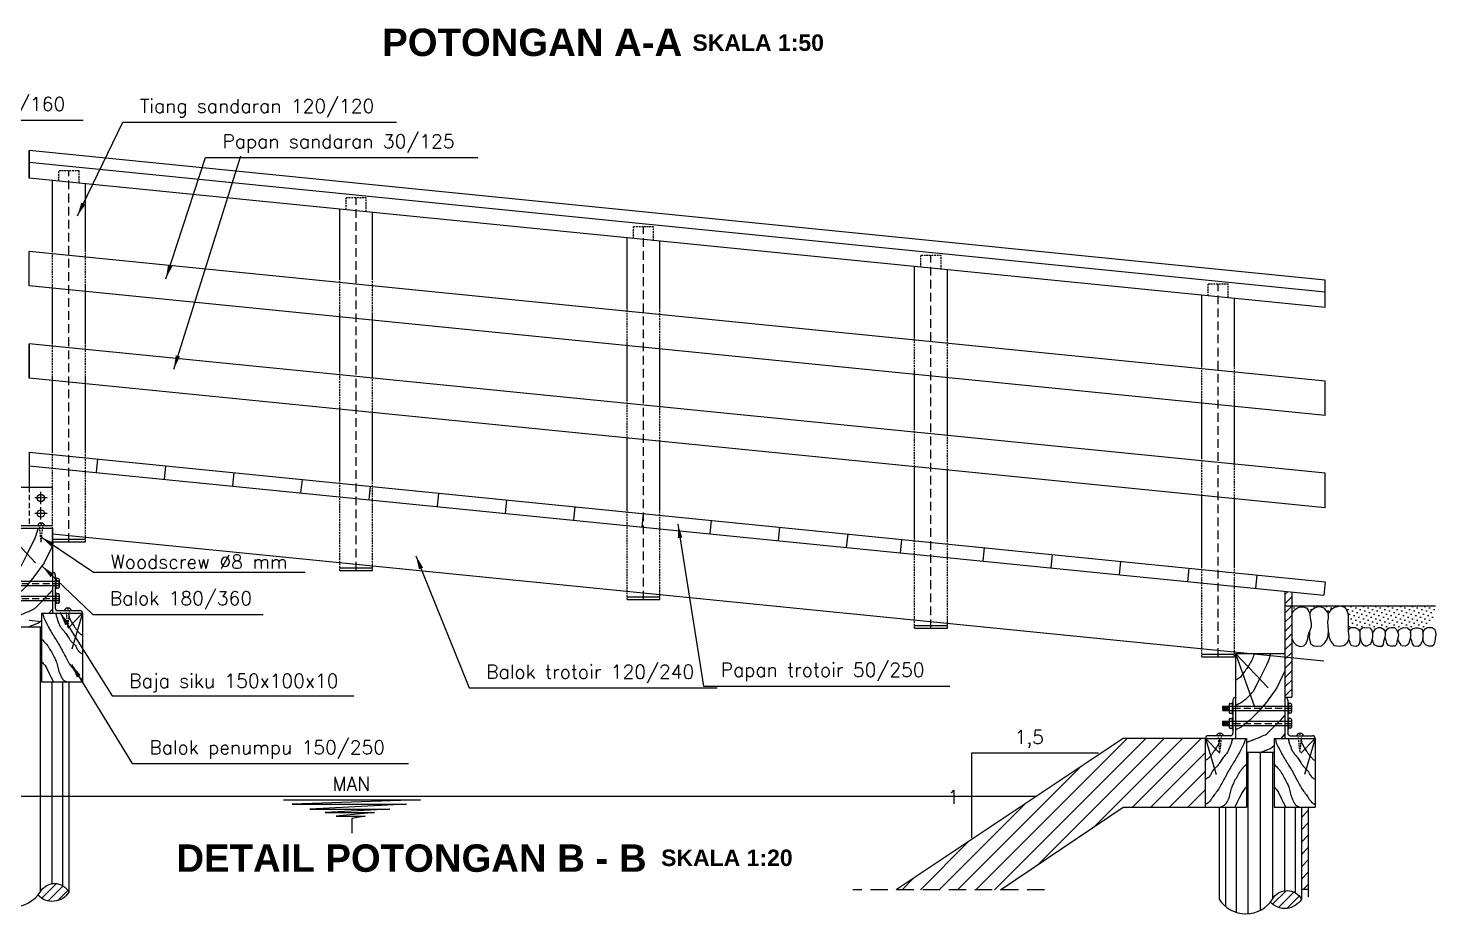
# Model space of a CAD drawing. Header units: metres. Extents: x -50 to 791, y -10 to 584.
# Drawn here: x 84.1 to 340.8, y 121.2 to 282.6 of the extents above; entities that cross this region are included whole.
import ezdxf
from ezdxf.enums import TextEntityAlignment as Align

# ---------------------------------------------------------------- set-up
doc = ezdxf.new("R2010")
doc.units = ezdxf.units.M
doc.linetypes.add('DASHED2', pattern=[9.525, 6.35, -3.175])
for name, color, linetype in [('ARSIRDOLKEN', 2, 'CONTINUOUS'), ('ARSIRKAYU', 2, 'CONTINUOUS'), ('ARSIRPASANGAN', 2, 'CONTINUOUS'), ('BAJA', 3, 'CONTINUOUS'), ('GRS-POTONG', 5, 'CONTINUOUS'), ('KAYU', 3, 'CONTINUOUS'), ('MUKAAIR', 3, 'CONTINUOUS'), ('PASANGAN', 4, 'CONTINUOUS'), ('UKURAN', 2, 'CONTINUOUS')]:
    doc.layers.add(name, color=color, linetype=linetype)
doc.styles.add('ARIALBOLD', font='arialbd.ttf')
doc.styles.get("Standard").update_dxf_attribs({"font": 'Simplex.shx'})
doc.dimstyles.get("Standard").update_dxf_attribs({"dimtxt": 0.18, "dimasz": 0.18, "dimexe": 0.18, "dimexo": 0.0625, "dimgap": 0.09, "dimtad": 0, "dimtih": 1, "dimtoh": 1, "dimdec": 4, "dimzin": 0, "dimdsep": 46, "dimtxsty": 'Standard', "dimcen": 0.09, "dimadec": 0, "dimazin": 0, "dimtfac": 1, "dimtdec": 4, "dimtofl": 0, "dimtmove": 0, "dimatfit": 3, "dimfxl": 1, "dimtolj": 1, "dimtzin": 0, "dimarcsym": 0})
pattern_1 = [(45, (-418.8923, -32.67835), (-0.280633, 0.841899), [0, -0.79375])]

msp = doc.modelspace()

# ---------------------------------------------------------------- hatches: boundary and pattern name
at = {"layer": 'ARSIRKAYU'}
h = msp.add_hatch(dxfattribs=at)
h.set_pattern_fill('ANSI31', color=256, scale=0.375, style=0)
h.set_pattern_definition([(45, (-811.7942, -814.3606), (-0.841899, 0.841899), [])])
h.paths.add_polyline_path([(313.2904, 160.65665), (314.5404, 160.65665), (314.5404, 179.82949), (313.2904, 179.95449)])
h = msp.add_hatch(dxfattribs=at)
h.set_pattern_fill('ANSI31', color=256, scale=0.375, style=0)
h.set_pattern_definition([(45, (-1036.5442, -759.9888), (-0.841899, 0.841899), [])])
h.paths.add_polyline_path([(86.28671, 125.16637, -0.029573569), (85.88691, 124.61307, 0.501056835), (91.5404, 125.16637, 0.58992297)])
h = msp.add_hatch(dxfattribs=at)
h.set_pattern_fill('ANSI31', color=256, scale=0.375, style=0)
h.set_pattern_definition([(45, (-811.7942, -743.9291), (-0.841899, 0.841899), [])])
h.paths.add_polyline_path([(310.63691, 123.30815, 0.501056835), (316.2904, 123.86145, 0.58992297), (311.03671, 123.86145, -0.029573569)])
at = {"layer": 'ARSIRPASANGAN'}
h = msp.add_hatch(dxfattribs=at)
h.set_pattern_fill('DOTS', color=256, scale=0.5, angle=45, style=0)
h.set_pattern_definition(pattern_1)
h.paths.add_polyline_path([(321.05385, 176.10012), (321.14081, 175.92644), (321.18428, 175.75277), (321.35819, 176.14353), (321.57558, 176.40404), (321.79297, 176.70796), (322.14078, 176.96847), (322.40165, 177.09872), (322.92338, 177.18556), (323.40163, 177.34485), (314.5404, 177.34485), (314.5404, 175.88303), (314.83659, 176.36062), (315.14093, 176.66455), (315.5757, 176.96847), (316.01047, 177.14214), (316.66263, 177.14214), (317.27132, 176.88164), (317.66262, 176.3172), (317.83653, 175.92644), (318.01044, 176.27379), (318.18435, 176.57771), (318.61912, 176.88164), (319.14085, 177.14214), (319.66258, 177.18556), (320.1843, 177.05531), (320.44517, 176.88164), (320.70603, 176.53429)])
h = msp.add_hatch(dxfattribs=at)
h.set_pattern_fill('DOTS', color=256, scale=0.5, angle=45, style=0)
h.set_pattern_definition(pattern_1)
h.paths.add_polyline_path([(333.27099, 173.3648), (333.61881, 173.01745), (333.86313, 172.4888), (334.14053, 173.01745), (334.57531, 173.27796), (334.9666, 173.3648), (335.66224, 173.32138), (336.09701, 172.8872), (336.18397, 172.40961), (336.3242, 172.93062), (336.58506, 173.19113), (337.10679, 173.32138), (337.54156, 173.32138), (338.28068, 173.10429), (338.41111, 172.49644), (338.42842, 172.23709), (338.58502, 172.84378), (338.84588, 173.14771), (339.23718, 173.3648), (339.63188, 173.3648), (339.75891, 173.75556), (339.97629, 174.18973), (340.28063, 174.53708), (340.45454, 174.88442), (340.5415, 175.27518), (340.5415, 175.92644), (340.58498, 176.62113), (340.71541, 177.34485), (323.40163, 177.34485), (324.14074, 177.09872), (324.48856, 176.62113), (324.7929, 175.75277), (324.7929, 174.75417), (324.7929, 173.71214), (324.83638, 172.71353), (325.01029, 173.06087), (325.31463, 173.40821), (326.09722, 173.3648), (326.61895, 173.10429), (326.94611, 172.65506), (327.0972, 173.06087), (327.44502, 173.32138), (327.8798, 173.3648), (328.74934, 173.32138), (329.09716, 172.93062), (329.27107, 172.45302), (329.27107, 172.36619), (329.53194, 172.80036), (329.7928, 173.14771), (330.35801, 173.3648), (330.79278, 173.3648), (331.27103, 173.06087), (331.53189, 172.6267), (331.53189, 172.36619), (331.7058, 172.71353), (331.96667, 173.14771), (332.27101, 173.32138), (332.6623, 173.40821)])
at = {"layer": 'UKURAN'}
h = msp.add_hatch(dxfattribs=at)
h.set_pattern_fill('ANSI31', color=256, scale=0.75, style=0)
h.set_pattern_definition([(45, (-418.8923, -186.555), (-1.683798, 1.683798), [])])
h.paths.add_polyline_path([(261.39127, 125.5757), (283.7904, 140.65665), (298.7904, 140.65665), (298.7904, 153.15665), (283.7904, 153.15665), (242.41897, 125.5757)])

# ---------------------------------------------------------------- linework, layer by layer
at = {"layer": 'ARSIRDOLKEN'}
for points in [[(86.28671, 173.47449), (86.28671, 125.16637)], [(88.4271, 163.47449), (88.4271, 126.67632)], [(90.37291, 163.47449), (90.37291, 126.33731)], [(306.54409, 150.65665), (306.54409, 121.19841)], [(308.7904, 150.65665), (308.7904, 121.8178)], [(311.03671, 150.65665), (311.03671, 123.86145)], [(302.45789, 140.65665), (302.45789, 122.53137)], [(304.4037, 140.65665), (304.4037, 121.46051)], [(313.1771, 140.65665), (313.1771, 125.3714)], [(315.12291, 140.65665), (315.12291, 125.03239)]]:
    msp.add_lwpolyline(points, dxfattribs=at)
at = {"layer": 'ARSIRKAYU'}
for p, q in [((316.2904, 138.7476), (317.5404, 139.9976)), ((316.2904, 136.50254), (317.5404, 137.75254)), ((316.2904, 134.25747), (317.5404, 135.50747)), ((316.2904, 132.01241), (317.5404, 133.26241)), ((316.2904, 129.76734), (317.5404, 131.01734)), ((316.2904, 127.52228), (317.5404, 128.77228)), ((316.66984, 125.65665), (317.5404, 126.52722))]:
    msp.add_line(p, q, dxfattribs=at)
for points in [[(79.5404, 191.47449), (85.44899, 185.1823)], [(88.5404, 191.47449), (88.5404, 175.97449)], [(88.5404, 188.29608), (87.02591, 185.1823), (85.16228, 182.60542), (83.72871, 180.8875), (82.15179, 179.31274), (80.57487, 178.0243), (79.5404, 177.54221)], [(84.16549, 173.47449), (85.87906, 174.15898), (86.5404, 174.67265)], [(87.87271, 175.97449), (88.5404, 176.74655)], [(94.0404, 175.97449), (91.41779, 173.27763)], [(94.0404, 175.97449), (92.0713, 169.41631)], [(304.2904, 168.65665), (307.76193, 158.92862)], [(304.2904, 168.65665), (310.19899, 162.36445)], [(313.2904, 165.47824), (311.77591, 162.36445), (309.91228, 159.78758), (308.47871, 158.06966), (306.90179, 156.4949), (305.32487, 155.20646), (304.2904, 154.72437)], [(298.7904, 153.15665), (300.75949, 146.59847)], [(298.7904, 153.15665), (301.41301, 150.45979)], [(308.91549, 150.65665), (310.62906, 151.34114), (311.2904, 151.85481)], [(312.62271, 153.15665), (313.2904, 153.92871)], [(318.7904, 153.15665), (316.16779, 150.45979)], [(318.7904, 153.15665), (316.8213, 146.59847)]]:
    msp.add_lwpolyline(points, dxfattribs=at)
for points in [[(85.9125, 191.47449, -0.014921442), (85.44532, 190.00219, -0.03178415), (85.16228, 189.33394), (84.01543, 187.04338), (82.86857, 184.75282, -0.068682975), (82.676, 184.47214, -0.012980227), (81.43501, 183.17806, -0.05120249), (80.74224, 182.62005, -0.033030084), (79.5404, 181.94825)], [(88.5404, 180.22612, -0.00425294), (87.78125, 179.38149, -0.007061514), (87.31263, 178.88326, -0.00429533), (85.37284, 176.91256, -0.043290551), (85.16228, 176.73586, -0.049979102), (84.91962, 176.59956, -0.006232669), (82.86857, 175.73374, -0.009661682), (82.37738, 175.54455, -0.005734358), (81.5404, 175.25143)], [(86.73702, 175.97449, 0.015355905), (86.96236, 175.15447, 0.043335259), (87.07586, 174.87478, 0.004602097), (87.83405, 173.42312, 0.009458167), (88.2227, 172.72739, 0.008789551), (89.33206, 170.90137, -0.015603844), (89.94298, 169.86419, -0.002983094), (90.39278, 169.03124, 0.002418245), (90.94648, 168.00311, 0.002209262), (91.48099, 167.03223, 0.006687464), (91.66326, 166.71467, 0.039784081), (91.91932, 166.35138, -0.017872025), (92.5234, 165.56939, -0.01348866), (92.74427, 165.24306, 0.008320324), (93.09682, 164.71043, 0.068959326), (93.39853, 164.37936, 0.039157165), (94.0404, 163.92519)], [(89.13009, 175.97449, 0.013224614), (89.26752, 175.35659, 0.023678278), (89.36956, 175.01794, 0.010245915), (89.81243, 173.8431, 0.04474563), (89.94298, 173.58634, 0.042176861), (90.33136, 173.0692, -0.027621381), (90.94648, 172.2979, -0.017056671), (91.43296, 171.56162, 0.022581927), (91.80662, 171.00947, 0.065400238), (92.18039, 170.62454, -0.051584305), (92.66676, 170.15051, -0.076125338), (92.91935, 169.73216, 0.055697231), (93.24018, 169.14838, 0.078699604), (93.50445, 168.87633, 0.047344296), (94.0404, 168.54905)], [(91.47169, 175.97449, 0.036863142), (91.55278, 175.32371, 0.074673632), (91.66326, 175.01794, 0.005984079), (92.02785, 174.36272, 0.011082831), (92.23669, 174.01582, 0.006142229), (92.48718, 173.63043, 0.004925399), (92.81011, 173.15686, 0.044466188), (93.48062, 172.35629, 0.079313229), (93.95696, 172.01158, 0.022025669), (93.97259, 172.00453, 0.005191068), (94.0404, 171.97826)], [(86.5404, 171.29336, -0.022362307), (87.41415, 170.3818, -0.044099042), (87.79263, 169.86419, -0.01454675), (88.84838, 167.99495, -0.033576916), (89.2262, 167.14415, -0.035940501), (89.51209, 166.14592, 0.035667026), (89.79963, 165.13991, 0.028633539), (90.04172, 164.57822, 0.026093477), (90.37305, 163.99463, 0.116126663), (90.63202, 163.743, 0.062395467), (91.24113, 163.47449)], [(86.5404, 167.15254, -0.027589535), (87.12464, 166.51032, -0.054753442), (87.36257, 166.14203), (87.93599, 164.99675, 0.000000971), (88.24008, 164.38939, 0.000000644), (88.69816, 163.47449)], [(310.6625, 168.65665, -0.014921442), (310.19532, 167.18435, -0.03178415), (309.91228, 166.5161), (308.76543, 164.22554), (307.61857, 161.93498, -0.068682975), (307.426, 161.6543, -0.012980227), (306.18501, 160.36022, -0.05120249), (305.49224, 159.80221, -0.033030084), (304.2904, 159.13041)], [(307.67854, 168.65665, -0.00761171), (307.63495, 168.43728, -0.027344722), (307.61857, 168.37717, -0.026610866), (307.25629, 167.45392, -0.035603261), (306.90179, 166.80241, -0.004784799), (306.56552, 166.28811, -0.003145391), (306.04165, 165.51397, -0.004920117), (305.81073, 165.18431, -0.002387013), (305.32487, 164.51185, -0.078209959), (305.01071, 164.19842, -0.040992341), (304.2904, 163.76054)], [(313.2904, 157.40828, -0.00425294), (312.53125, 156.56365, -0.007061514), (312.06263, 156.06542, -0.00429533), (310.12284, 154.09472, -0.043290551), (309.91228, 153.91802, -0.049979102), (309.66962, 153.78172, -0.006232669), (307.61857, 152.9159, -0.009661682), (307.12738, 152.72671, -0.005734358), (306.2904, 152.43359)], [(303.70071, 153.15665, -0.013224614), (303.56327, 152.53874, -0.023678278), (303.46124, 152.2001, -0.010245915), (303.01837, 151.02526, -0.04474563), (302.88782, 150.7685, -0.042176861), (302.49944, 150.25136, 0.027621381), (301.88432, 149.48006, 0.017056671), (301.39784, 148.74378, -0.022581927), (301.02418, 148.19163, -0.065400238), (300.6504, 147.80669, 0.051584305), (300.16404, 147.33266, 0.076125338), (299.91145, 146.91432, -0.055697231), (299.59062, 146.33054, -0.078699604), (299.32635, 146.05849, -0.047344296), (298.7904, 145.7312)], [(306.09378, 153.15665, -0.015355905), (305.86844, 152.33663, -0.043335259), (305.75494, 152.05694, -0.004602097), (304.99675, 150.60528, -0.009458167), (304.60809, 149.90954, -0.008789551), (303.49874, 148.08352, 0.015603844), (302.88782, 147.04635, 0.002983094), (302.43802, 146.2134, -0.002418245), (301.88432, 145.18526, -0.002209262), (301.34981, 144.21438, -0.006687464), (301.16754, 143.89683, -0.039784081), (300.91148, 143.53354, 0.017872025), (300.3074, 142.75155, 0.01348866), (300.08652, 142.42522, -0.008320324), (299.73397, 141.89259, -0.068959326), (299.43227, 141.56152, -0.039157165), (298.7904, 141.10735)], [(301.35911, 153.15665, -0.036863142), (301.27802, 152.50587, -0.074673632), (301.16754, 152.2001, -0.005984079), (300.80295, 151.54487, -0.011082831), (300.59411, 151.19798, -0.006142229), (300.34362, 150.81259, -0.004925399), (300.02069, 150.33902, -0.044466188), (299.35018, 149.53844, -0.079313229), (298.87383, 149.19374, -0.022025669), (298.85821, 149.18669, -0.005191068), (298.7904, 149.16041)], [(311.48702, 153.15665, 0.015355905), (311.71236, 152.33663, 0.043335259), (311.82586, 152.05694, 0.004602097), (312.58405, 150.60528, 0.009458167), (312.9727, 149.90954, 0.008789551), (314.08206, 148.08352, -0.015603844), (314.69298, 147.04635, -0.002983094), (315.14278, 146.2134, 0.002418245), (315.69648, 145.18526, 0.002209262), (316.23099, 144.21438, 0.006687464), (316.41326, 143.89683, 0.039784081), (316.66932, 143.53354, -0.017872025), (317.2734, 142.75155, -0.01348866), (317.49427, 142.42522, 0.008320324), (317.84682, 141.89259, 0.068959326), (318.14853, 141.56152, 0.039157165), (318.7904, 141.10735)], [(313.88009, 153.15665, 0.013224614), (314.01752, 152.53874, 0.023678278), (314.11956, 152.2001, 0.010245915), (314.56243, 151.02526, 0.04474563), (314.69298, 150.7685, 0.042176861), (315.08136, 150.25136, -0.027621381), (315.69648, 149.48006, -0.017056671), (316.18296, 148.74378, 0.022581927), (316.55662, 148.19163, 0.065400238), (316.93039, 147.80669, -0.051584305), (317.41676, 147.33266, -0.076125338), (317.66935, 146.91432, 0.055697231), (317.99018, 146.33054, 0.078699604), (318.25445, 146.05849, 0.047344296), (318.7904, 145.7312)], [(316.22169, 153.15665, 0.036863142), (316.30278, 152.50587, 0.074673632), (316.41326, 152.2001, 0.005984079), (316.77785, 151.54487, 0.011082831), (316.98669, 151.19798, 0.006142229), (317.23718, 150.81259, 0.004925399), (317.56011, 150.33902, 0.044466188), (318.23062, 149.53844, 0.079313229), (318.70696, 149.19374, 0.022025669), (318.72259, 149.18669, 0.005191068), (318.7904, 149.16041)], [(306.2904, 148.47551, 0.022362307), (305.41665, 147.56396, 0.044099042), (305.03816, 147.04635, 0.01454675), (303.98242, 145.1771, 0.033576916), (303.6046, 144.32631, 0.035940501), (303.3187, 143.32808, -0.035667026), (303.03117, 142.32207, -0.028633539), (302.78908, 141.76038, -0.026093477), (302.45775, 141.17679, -0.116126663), (302.19878, 140.92516, -0.062395467), (301.58967, 140.65665)], [(311.2904, 148.47551, -0.022362307), (312.16415, 147.56396, -0.044099042), (312.54263, 147.04635, -0.01454675), (313.59838, 145.1771, -0.033576916), (313.9762, 144.32631, -0.035940501), (314.26209, 143.32808, 0.035667026), (314.54963, 142.32207, 0.028633539), (314.79172, 141.76038, 0.026093477), (315.12305, 141.17679, 0.116126663), (315.38202, 140.92516, 0.062395467), (315.99113, 140.65665)], [(306.2904, 144.3347, 0.027589535), (305.70616, 143.69247, 0.054753442), (305.46823, 143.32419), (304.89481, 142.17891, -0.000000971), (304.59071, 141.57155, -0.000000644), (304.13263, 140.65665)], [(311.2904, 144.3347, -0.027589535), (311.87464, 143.69247, -0.054753442), (312.11257, 143.32419), (312.68599, 142.17891, 0.000000971), (312.99008, 141.57155, 0.000000644), (313.44816, 140.65665)], [(301.2904, 123.86145, 0.549046495), (311.03671, 123.86145, -0.58992297), (316.2904, 123.86145, -0.501056835), (310.63691, 123.30815, -0.501056835)]]:
    msp.add_lwpolyline(points, format="xyb", dxfattribs=at)
for centre, radius, start, end in [((88.5404, 182.97449), 0.5, 0, 90), ((89.51198, 176.94608), 0.47182, 178.2146894, 271.7853106), ((93.5404, 175.97449), 0.5, 0, 90), ((304.2904, 160.15665), 0.5, 90, 180), ((313.2904, 160.15665), 0.5, 0, 90), ((303.31881, 154.12824), 0.47182, 268.2146894, 1.7853106), ((314.26198, 154.12824), 0.47182, 178.2146894, 271.7853106), ((299.2904, 153.15665), 0.5, 90, 180), ((318.2904, 153.15665), 0.5, 0, 90)]:
    msp.add_arc(centre, radius, start, end, dxfattribs=at)
at = {"layer": 'ARSIRPASANGAN'}
msp.add_lwpolyline([(313.32412, 177.34485), (340.71541, 177.34485)], dxfattribs=at)
at = {"layer": 'BAJA'}
for points in [[(89.18082, 182.48783), (89.0425, 182.48783)], [(89.5841, 182.29445), (89.18082, 182.29445)], [(77.23284, 181.8248), (89.7341, 181.8248)], [(77.23284, 181.0248), (89.7341, 181.0248)], [(89.18082, 180.36178), (89.0425, 180.36178)], [(89.18082, 179.73783), (89.0425, 179.73783)], [(89.5841, 180.55516), (89.18082, 180.55516)], [(77.23284, 179.0748), (89.7341, 179.0748)], [(77.23284, 178.2748), (89.7341, 178.2748)], [(89.18082, 177.61178), (89.0425, 177.61178)], [(89.5841, 179.54445), (89.18082, 179.54445)], [(89.5841, 177.80516), (89.18082, 177.80516)], [(303.24879, 159.5263), (303.65208, 159.5263)], [(303.65208, 159.71968), (303.7904, 159.71968)], [(313.93082, 159.71968), (313.7925, 159.71968)], [(314.3341, 159.5263), (313.93082, 159.5263)], [(301.98284, 159.05665), (314.4841, 159.05665)], [(301.98284, 158.76233), (302.06562, 158.25665)], [(301.98284, 158.25665), (314.4841, 158.25665)], [(302.06882, 158.97352), (302.16926, 158.35993)], [(302.15567, 159.05665), (302.28662, 158.25665)], [(302.28982, 158.97352), (302.39026, 158.35993)], [(302.37667, 159.05665), (302.50762, 158.25665)], [(302.51083, 158.97352), (302.61126, 158.35993)], [(302.59768, 159.05665), (302.72863, 158.25665)], [(302.72179, 158.97352), (302.82222, 158.35993)], [(302.80864, 159.05665), (302.93958, 158.25665)], [(302.93274, 158.97352), (303.03318, 158.35993)], [(303.01959, 159.05665), (303.09879, 158.5728)], [(303.24879, 157.78701), (303.65208, 157.78701)], [(303.24879, 156.7763), (303.65208, 156.7763)], [(303.65208, 157.59363), (303.7904, 157.59363)], [(303.65208, 156.96968), (303.7904, 156.96968)], [(313.93082, 157.59363), (313.7925, 157.59363)], [(313.93082, 156.96968), (313.7925, 156.96968)], [(314.3341, 157.78701), (313.93082, 157.78701)], [(314.3341, 156.7763), (313.93082, 156.7763)], [(301.98284, 156.30665), (314.4841, 156.30665)], [(301.98284, 156.01233), (302.06562, 155.50665)], [(301.98284, 155.50665), (314.4841, 155.50665)], [(302.06882, 156.22352), (302.16926, 155.60993)], [(302.15567, 156.30665), (302.28662, 155.50665)], [(302.28982, 156.22352), (302.39026, 155.60993)], [(302.37667, 156.30665), (302.50762, 155.50665)], [(302.51083, 156.22352), (302.61126, 155.60993)], [(302.59768, 156.30665), (302.72863, 155.50665)], [(302.72179, 156.22352), (302.82222, 155.60993)], [(302.80864, 156.30665), (302.93958, 155.50665)], [(302.93274, 156.22352), (303.03318, 155.60993)], [(303.01959, 156.30665), (303.09879, 155.8228)], [(303.24879, 155.03701), (303.65208, 155.03701)], [(303.65208, 154.84363), (303.7904, 154.84363)], [(313.93082, 154.84363), (313.7925, 154.84363)], [(314.3341, 155.03701), (313.93082, 155.03701)]]:
    msp.add_lwpolyline(points, dxfattribs=at)
at = {"layer": 'BAJA', "linetype": 'DASHED2', "ltscale": 0.2, "flags": 128}
for points in [[(77.23284, 181.4248), (89.7341, 181.4248)], [(77.23284, 178.6748), (89.7341, 178.6748)], [(301.98284, 158.65665), (314.4841, 158.65665)], [(301.98284, 155.90665), (314.4841, 155.90665)]]:
    msp.add_lwpolyline(points, dxfattribs=at)
at = {"layer": 'BAJA'}
for centre, start, end in [((89.5841, 182.14445), 360, 90), ((89.5841, 181.9748), 270, 0), ((89.5841, 181.6748), 360, 90), ((89.5841, 181.1748), 270, 0), ((89.5841, 180.8748), 360, 90), ((89.5841, 180.70516), 270, 0), ((89.5841, 179.39445), 360, 90), ((89.5841, 179.2248), 270, 0), ((89.5841, 178.9248), 360, 90), ((89.5841, 178.4248), 270, 0), ((89.5841, 178.1248), 360, 90), ((89.5841, 177.95516), 270, 0), ((303.24879, 159.3763), 90, 180), ((303.24879, 159.20665), 180, 270), ((314.3341, 159.3763), 360, 90), ((314.3341, 159.20665), 270, 0), ((303.24879, 158.90665), 90, 180), ((303.24879, 158.40665), 180, 270), ((303.24879, 158.10665), 90, 180), ((303.24879, 157.93701), 180, 270), ((303.24879, 156.6263), 90, 180), ((314.3341, 158.90665), 360, 90), ((314.3341, 158.40665), 270, 0), ((314.3341, 158.10665), 360, 90), ((314.3341, 157.93701), 270, 0), ((314.3341, 156.6263), 360, 90), ((303.24879, 156.45665), 180, 270), ((303.24879, 156.15665), 90, 180), ((303.24879, 155.65665), 180, 270), ((303.24879, 155.35665), 90, 180), ((303.24879, 155.18701), 180, 270), ((314.3341, 156.45665), 270, 0), ((314.3341, 156.15665), 360, 90), ((314.3341, 155.65665), 270, 0), ((314.3341, 155.35665), 360, 90), ((314.3341, 155.18701), 270, 0)]:
    msp.add_arc(centre, 0.15, start, end, dxfattribs=at)
at = {"layer": 'KAYU'}
for p, q in [((86.4259, 195.87263), (86.4259, 198.10932)), ((87.54424, 196.99097), (85.30756, 196.99097)), ((86.4259, 193.0529), (86.4259, 195.28958)), ((87.54424, 194.17124), (85.30756, 194.17124))]:
    msp.add_line(p, q, dxfattribs=at)
for points in [[(320.61173, 236.71493), (84.2904, 260.34706)], [(84.2904, 260.34706), (84.2904, 255.34706)], [(320.61173, 234.54134), (84.2904, 258.17348)], [(320.61173, 231.68999), (84.2904, 255.32213)], [(88.5404, 241.9262), (88.5404, 254.89713)], [(94.5404, 241.9262), (94.5404, 254.29713)], [(140.92505, 236.73686), (140.92505, 249.68695)], [(146.92505, 236.73686), (146.92505, 249.08695)], [(193.31287, 231.43672), (193.31287, 244.38681)], [(320.61173, 218.30965), (84.2904, 241.94178)], [(199.31287, 231.43672), (199.31287, 243.78681)], [(245.73618, 226.20541), (245.73618, 239.1555)], [(251.73618, 226.20541), (251.73618, 238.5555)], [(320.61173, 231.68999), (320.61173, 236.71493)], [(320.61173, 212.02848), (84.2904, 235.66061)], [(88.5404, 225.1071), (88.5404, 235.6762)], [(94.5404, 225.1071), (94.5404, 235.6762)], [(298.11079, 220.99), (298.11079, 233.94009)], [(304.11079, 220.99), (304.11079, 233.34009)], [(140.92505, 219.91776), (140.92505, 230.48686)], [(146.92505, 218.8875), (146.92505, 230.48686)], [(320.61173, 201.49055), (84.2904, 225.12268)], [(84.2904, 225.1071), (84.2904, 218.8571)], [(193.31287, 214.61762), (193.31287, 225.18672)], [(199.31287, 213.58737), (199.31287, 225.18672)], [(320.61173, 195.20938), (84.2904, 218.84151)], [(88.5404, 205.36696), (88.5404, 218.8571)], [(94.5404, 205.36696), (94.5404, 218.8571)], [(245.73618, 209.38631), (245.73618, 219.95541)], [(251.73618, 208.35606), (251.73618, 219.95541)], [(320.61173, 212.02848), (320.61173, 218.30965)], [(140.92505, 200.17762), (140.92505, 213.20633)], [(298.11079, 204.1709), (298.11079, 214.74)], [(304.11079, 203.14064), (304.11079, 214.74)], [(146.92505, 200.17762), (146.92505, 212.60633)], [(84.2904, 205.36696), (320.61173, 181.73483)], [(84.2904, 205.36696), (84.2904, 198.97449)], [(193.31287, 194.87749), (193.31287, 207.9062)], [(199.31287, 194.87749), (199.31287, 207.3062)], [(84.2904, 202.85449), (320.36297, 179.24723)], [(96.72836, 204.12316), (96.4796, 201.63557)], [(109.16633, 202.87937), (108.91757, 200.39177)], [(121.60429, 201.63557), (121.35553, 199.14798)], [(134.04226, 200.39177), (133.7935, 197.90418)], [(245.73618, 189.64617), (245.73618, 202.67488)], [(251.73618, 189.64617), (251.73618, 202.07488)], [(320.61173, 195.20938), (320.61173, 201.49055)], [(79.5404, 198.97449), (88.5404, 198.97449)], [(146.48022, 199.14798), (146.23146, 196.66038)], [(158.91819, 197.90418), (158.66943, 195.41659)], [(171.35615, 196.66038), (171.10739, 194.17279)], [(183.79412, 195.41659), (183.54536, 192.92899)], [(298.11079, 184.43076), (298.11079, 197.45947)], [(304.11079, 184.43076), (304.11079, 196.85947)], [(196.23208, 194.17279), (195.98332, 191.6852)], [(208.67005, 192.92899), (208.42129, 190.4414)], [(79.5404, 191.97449), (88.5404, 191.97449)], [(79.5404, 191.47449), (88.5404, 191.47449)], [(86.47856, 192.20261), (86.42994, 192.20261), (86.42994, 192.44914)], [(86.47856, 192.20261), (86.52718, 192.20261), (86.52718, 192.44914)], [(88.5404, 190.46561), (320.36297, 167.28335)], [(221.10801, 191.6852), (220.85925, 189.1976)], [(233.54598, 190.4414), (233.29722, 187.95381)], [(88.5404, 189.46584), (94.5404, 189.46584)], [(88.5404, 188.97449), (94.5404, 188.97449)], [(243.36119, 189.43783), (243.11243, 186.95024)], [(258.42191, 187.95381), (258.17315, 185.46622)], [(270.85987, 186.71001), (270.61111, 184.22242)], [(283.29784, 185.46622), (283.04908, 182.97862)], [(89.0404, 182.97449), (89.0404, 176.93138)], [(89.18082, 182.48783), (89.18082, 180.36178)], [(140.92505, 184.2765), (146.92505, 184.2765)], [(140.92505, 183.78516), (146.92505, 183.78516)], [(295.7358, 184.22242), (295.48704, 181.73483)], [(308.17377, 182.97862), (307.92501, 180.49103)], [(89.18082, 179.73783), (89.18082, 177.61178)], [(89.7341, 182.14445), (89.7341, 180.70516)], [(313.2904, 179.95449), (313.2904, 153.15665)], [(314.5404, 179.82949), (314.5404, 160.65665)], [(320.61173, 181.73483), (320.36297, 179.24723)], [(89.7341, 179.39445), (89.7341, 177.95516)], [(193.31287, 178.97637), (199.31287, 178.97637)], [(193.31287, 178.48502), (199.31287, 178.48502)], [(84.2904, 174.71484), (86.5404, 174.48984)], [(86.5404, 175.97449), (86.5404, 163.47449)], [(86.5404, 175.97449), (94.0404, 175.97449)], [(89.49729, 176.47449), (93.5404, 176.47449)], [(91.3606, 176.70261), (91.31198, 176.70261), (91.31198, 176.94914)], [(91.3606, 176.70261), (91.40922, 176.70261), (91.40922, 176.94914)], [(94.0404, 175.97449), (94.0404, 163.47449)], [(81.5404, 173.47449), (86.5404, 173.47449)], [(245.73618, 173.74505), (251.73618, 173.74505)], [(245.73618, 173.25371), (251.73618, 173.25371)], [(298.11079, 168.52964), (304.11079, 168.52964)], [(298.11079, 168.0383), (304.11079, 168.0383)], [(304.2904, 168.65665), (304.2904, 153.15665)], [(304.2904, 168.65665), (313.2904, 168.65665)], [(86.5404, 163.47449), (94.0404, 163.47449)], [(91.5404, 163.47449), (91.5404, 125.16637)], [(303.09879, 159.3763), (303.09879, 157.93701)], [(303.65208, 159.71968), (303.65208, 157.59363)], [(303.7904, 160.15665), (303.7904, 154.11354)], [(313.2904, 160.65665), (314.5404, 160.65665)], [(313.7904, 160.15665), (313.7904, 154.11354)], [(313.93082, 159.71968), (313.93082, 157.59363)], [(314.4841, 159.3763), (314.4841, 157.93701)], [(303.09879, 156.6263), (303.09879, 155.18701)], [(303.65208, 156.96968), (303.65208, 154.84363)], [(313.93082, 156.96968), (313.93082, 154.84363)], [(314.4841, 156.6263), (314.4841, 155.18701)], [(301.44033, 153.88477), (301.39171, 153.88477), (301.39171, 154.1313)], [(301.44033, 153.88477), (301.48895, 153.88477), (301.48895, 154.1313)], [(316.03447, 153.88477), (315.98585, 153.88477), (315.98585, 154.1313)], [(316.03447, 153.88477), (316.08309, 153.88477), (316.08309, 154.1313)], [(298.7904, 153.15665), (306.2904, 153.15665)], [(303.33351, 153.65665), (299.2904, 153.65665)], [(306.2904, 153.15665), (306.2904, 140.65665)], [(311.2904, 153.15665), (311.2904, 140.65665)], [(311.2904, 153.15665), (318.7904, 153.15665)], [(314.24729, 153.65665), (318.2904, 153.65665)], [(318.7904, 153.15665), (318.7904, 140.65665)], [(306.2904, 150.65665), (311.2904, 150.65665)], [(298.7904, 140.65665), (306.2904, 140.65665)], [(301.2904, 140.65665), (301.2904, 123.86145)], [(311.2904, 140.65665), (318.7904, 140.65665)], [(316.2904, 140.65665), (316.2904, 123.86145)], [(317.5404, 140.65665), (317.5404, 124.30008)], [(316.2904, 125.65665), (317.5404, 125.65665)]]:
    msp.add_lwpolyline(points, dxfattribs=at)
at = {"layer": 'KAYU', "linetype": 'DASHED2', "ltscale": 0.05}
for points in [[(93.38581, 256.65266), (89.69499, 256.65266)], [(145.77046, 251.69958), (142.07964, 251.69958)], [(198.15828, 246.39944), (194.46745, 246.39944)], [(88.5404, 235.6762), (88.5404, 241.9262)], [(250.58159, 241.16813), (246.89076, 241.16813)], [(140.92505, 230.48686), (140.92505, 236.73686)], [(302.9562, 235.95272), (299.26538, 235.95272)], [(193.31287, 225.18672), (193.31287, 231.43672)], [(245.73618, 219.95541), (245.73618, 226.20541)], [(88.5404, 218.8571), (88.5404, 225.1071)], [(94.5404, 218.8571), (94.5404, 225.1071)], [(298.11079, 214.74), (298.11079, 220.99)], [(140.92505, 213.20633), (140.92505, 219.91776)], [(146.92505, 212.60633), (146.92505, 218.8875)], [(193.31287, 207.9062), (193.31287, 214.61762)], [(199.31287, 207.3062), (199.31287, 213.58737)], [(245.73618, 202.67488), (245.73618, 209.38631)], [(251.73618, 202.07488), (251.73618, 208.35606)], [(88.5404, 188.97449), (88.5404, 205.36696)], [(94.5404, 188.97449), (94.5404, 205.36696)], [(298.11079, 197.45947), (298.11079, 204.1709)], [(304.11079, 196.85947), (304.11079, 203.14064)], [(140.92505, 183.78516), (140.92505, 200.17762)], [(146.92505, 183.78516), (146.92505, 200.17762)], [(193.31287, 178.48502), (193.31287, 194.87749)], [(199.31287, 178.48502), (199.31287, 194.87749)], [(245.73618, 173.25371), (245.73618, 189.64617)], [(251.73618, 173.25371), (251.73618, 189.64617)], [(298.11079, 168.0383), (298.11079, 184.43076)], [(304.11079, 168.0383), (304.11079, 184.43076)]]:
    msp.add_lwpolyline(points, dxfattribs=at)
at = {"layer": 'KAYU', "linetype": 'DASHED2', "ltscale": 0.05, "flags": 128}
for points in [[(89.69499, 254.78167), (89.69499, 256.65266)], [(93.38581, 254.41259), (93.38581, 256.65266)], [(142.07964, 249.57149), (142.07964, 251.69958)], [(145.77046, 249.19958), (145.77046, 251.69958)], [(194.46745, 244.27136), (194.46745, 246.39944)], [(198.15828, 243.89944), (198.15828, 246.39944)], [(94.5404, 235.6762), (94.5404, 241.9262)], [(246.89076, 239.04004), (246.89076, 241.16813)], [(250.58159, 238.66813), (250.58159, 241.16813)], [(146.92505, 230.48686), (146.92505, 236.73686)], [(299.26538, 233.82463), (299.26538, 235.95272)], [(302.9562, 233.45272), (302.9562, 235.95272)], [(199.31287, 225.18672), (199.31287, 231.43672)], [(251.73618, 219.95541), (251.73618, 226.20541)], [(304.11079, 214.74), (304.11079, 220.99)], [(86.47856, 188.96095), (86.16993, 191.97781)], [(86.47856, 188.96095), (86.7872, 191.97781)], [(91.3606, 173.46095), (91.05197, 176.47781)], [(91.3606, 173.46095), (91.66924, 176.47781)], [(301.44033, 150.64311), (301.13169, 153.65997)], [(301.44033, 150.64311), (301.74897, 153.65997)], [(316.03447, 150.64311), (315.72583, 153.65997)], [(316.03447, 150.64311), (316.3431, 153.65997)]]:
    msp.add_lwpolyline(points, dxfattribs=at)
at = {"layer": 'KAYU', "linetype": 'DASHED2', "ltscale": 0.25, "flags": 128}
for points in [[(91.5404, 188.97449), (91.5404, 256.65266)], [(143.92505, 183.78516), (143.92505, 251.69958)], [(196.31287, 178.48502), (196.31287, 246.39944)], [(248.73618, 173.25371), (248.73618, 241.16813)], [(301.11079, 168.0383), (301.11079, 235.95272)]]:
    msp.add_lwpolyline(points, dxfattribs=at)
at = {"layer": 'KAYU', "linetype": 'DASHED2', "ltscale": 0.15}
msp.add_lwpolyline([(84.2904, 198.97449), (84.2904, 191.97449)], dxfattribs=at)
at = {"layer": 'KAYU'}
msp.add_lwpolyline([(76.5404, 125.16637, 0.549046495), (86.28671, 125.16637, -0.58992297), (91.5404, 125.16637, -0.501056835), (85.88691, 124.61307, -0.501056835)], format="xyb", dxfattribs=at)
for centre in [(86.4259, 196.99097), (86.4259, 194.17124)]:
    msp.add_circle(centre, 0.6643, dxfattribs=at)
for centre, start, end in [((86.47856, 191.78662), 94.1971999, 163.5721239), ((86.47856, 191.78662), 16.4278761, 85.8028001), ((91.3606, 176.28662), 94.1971999, 163.5721239), ((91.3606, 176.28662), 16.4278761, 85.8028001), ((301.44033, 153.46878), 94.1971999, 163.5721239), ((301.44033, 153.46878), 16.4278761, 85.8028001), ((316.03447, 153.46878), 94.1971999, 163.5721239), ((316.03447, 153.46878), 16.4278761, 85.8028001)]:
    msp.add_arc(centre, 0.6643, start, end, dxfattribs=at)
at = {"layer": 'MUKAAIR'}
msp.add_lwpolyline([(130.65731, 141.98473), (155.66977, 141.98473), (132.25811, 141.18543), (153.06847, 141.18543), (135.4597, 140.28622), (150.06698, 140.28622), (138.2611, 139.68674), (147.26558, 139.68674), (140.26209, 138.98735), (145.56473, 138.98735), (143.12265, 138.5877), (143.12265, 135.89006)], dxfattribs=at)
at = {"layer": 'PASANGAN'}
for points in [[(84.2904, 255.32213), (84.2904, 260.34706)], [(84.2904, 235.66061), (84.2904, 241.94178)], [(84.2904, 218.84151), (84.2904, 225.12268)], [(314.5404, 175.88303), (314.83659, 176.36062), (315.14093, 176.66455), (315.5757, 176.96847), (316.01047, 177.14214), (316.66263, 177.14214), (317.27132, 176.88164), (317.66262, 176.3172), (317.83653, 175.92644), (318.01044, 176.27379), (318.18435, 176.57771), (318.61912, 176.88164), (319.14085, 177.14214), (319.66258, 177.18556), (320.1843, 177.05531), (320.44517, 176.88164), (320.70603, 176.53429), (321.05385, 176.10012), (321.14081, 175.92644), (321.18428, 175.75277), (321.35819, 176.14353), (321.57558, 176.40404), (321.79297, 176.70796), (322.14078, 176.96847), (322.40165, 177.09872), (322.92338, 177.18556), (323.40163, 177.34485)], [(323.40163, 177.34485), (324.14074, 177.09872), (324.48856, 176.62113), (324.7929, 175.75277), (324.7929, 174.75417), (324.7929, 173.71214), (324.83638, 172.71353), (324.92333, 171.75834), (324.87986, 171.06366), (324.53204, 170.41239), (324.01031, 170.06505), (323.27119, 169.93479), (322.31469, 170.06505), (321.96687, 170.49922), (321.61906, 171.02024), (321.35819, 171.6715), (321.35819, 172.19252), (321.31471, 172.40961), (321.22776, 172.75695)], [(314.5404, 171.36758), (314.83659, 170.71631), (315.40179, 170.15188), (316.05395, 169.93479), (316.74959, 170.02163), (317.14089, 170.45581), (317.48871, 171.32416), (317.53219, 171.97543), (317.79305, 172.75695), (318.09739, 173.49505), (318.09739, 174.18973), (317.96696, 175.05809), (317.88001, 175.79619), (317.83653, 175.92644)], [(317.74957, 172.6267), (317.74957, 172.06226), (317.7061, 171.58467), (317.83653, 170.9334), (318.01044, 170.36897), (318.53217, 170.06505), (319.01042, 169.97821), (319.92344, 170.06505), (320.48865, 170.49922), (320.92342, 171.15049), (321.14081, 171.88859), (321.22776, 172.75695), (321.14081, 173.6253), (321.09733, 174.3634), (321.22776, 175.14492), (321.22776, 175.44885), (321.18428, 175.75277)], [(324.83638, 172.71353), (325.01029, 173.06087), (325.31463, 173.40821), (326.09722, 173.3648), (326.61895, 173.10429), (326.96677, 172.6267), (326.96677, 171.88859), (326.96677, 171.23733), (326.87981, 170.54264), (326.66243, 170.10846), (326.22765, 169.93479), (325.40158, 170.06505), (325.1842, 170.54264), (325.05377, 170.97682), (324.89627, 171.32585)], [(326.94611, 172.65506), (327.0972, 173.06087), (327.44502, 173.32138), (327.8798, 173.3648), (328.74934, 173.32138), (329.09716, 172.93062), (329.27107, 172.45302), (329.27107, 171.84518), (329.18412, 171.19391), (329.01021, 170.71631), (328.87978, 170.36897), (328.66239, 170.1953), (328.22762, 169.97821), (327.92328, 169.97821), (327.44502, 170.32555), (327.27112, 170.75973), (327.05372, 171.45441), (326.96677, 171.58467)], [(329.27107, 172.36619), (329.53194, 172.80036), (329.7928, 173.14771), (330.35801, 173.3648), (330.79278, 173.3648), (331.27103, 173.06087), (331.53189, 172.6267), (331.53189, 171.84518), (331.40146, 171.19391), (331.27103, 170.80315), (331.18408, 170.28214), (330.92321, 169.93479), (330.22757, 169.93479), (329.53194, 170.1953), (329.4015, 170.71631), (329.2276, 171.10707), (329.20197, 171.32758)], [(331.53189, 172.36619), (331.7058, 172.71353), (331.96667, 173.14771), (332.27101, 173.32138), (332.6623, 173.40821), (333.27099, 173.3648), (333.61881, 173.01745), (333.87967, 172.45302), (333.96662, 171.93201), (333.83619, 171.23733), (333.70576, 170.71631), (333.61881, 170.28214), (333.31446, 169.97821), (332.61883, 169.97821), (332.14058, 170.10846), (331.87971, 170.54264), (331.66233, 171.23733), (331.48006, 171.58634)], [(333.86313, 172.4888), (334.14053, 173.01745), (334.57531, 173.27796), (334.9666, 173.3648), (335.66224, 173.32138), (336.09701, 172.8872), (336.18397, 172.40961), (336.18397, 171.75834), (336.05354, 171.15049), (335.87963, 170.49922), (335.57529, 170.15188), (335.18399, 169.97821), (334.53183, 170.06505), (334.27097, 170.45581), (334.0101, 170.9334), (333.8613, 171.37103)], [(336.18397, 172.40961), (336.3242, 172.93062), (336.58506, 173.19113), (337.10679, 173.32138), (337.54156, 173.32138), (338.28068, 173.10429), (338.41111, 172.49644), (338.45459, 171.84518), (338.41111, 171.15049), (338.19372, 170.67289), (337.97634, 170.23872), (337.62852, 169.93479), (336.84593, 169.97821), (336.54158, 170.41239), (336.41115, 170.9334), (336.28072, 171.28074), (336.12905, 171.50239)], [(338.42842, 172.23709), (338.58502, 172.84378), (338.84588, 173.14771), (339.23718, 173.3648), (340.10673, 173.3648), (340.5415, 173.10429), (340.71541, 172.58328), (340.80236, 172.01885), (340.67193, 171.49783), (340.67193, 171.10707), (340.58498, 170.62948), (340.45454, 170.23872), (340.1502, 169.97821), (339.49804, 169.97821), (339.01979, 170.15188), (338.67197, 170.54264), (338.49806, 171.02024), (338.45459, 171.28074), (338.41111, 171.411)], [(261.39127, 125.5757), (283.7904, 140.65665), (298.7904, 140.65665), (298.7904, 153.15665), (283.7904, 153.15665), (242.41897, 125.5757)]]:
    msp.add_lwpolyline(points, dxfattribs=at)
at = {"layer": 'UKURAN'}
for p, q in [((301.98284, 158.25665), (301.98284, 159.05665)), ((301.98284, 155.50665), (301.98284, 156.30665))]:
    msp.add_line(p, q, dxfattribs=at)
for points in [[(279.3069, 150.47329), (256.1187, 150.47329), (256.1187, 135.0145)], [(7.69773, 142.62753), (267.99671, 142.62753)]]:
    msp.add_lwpolyline(points, dxfattribs=at)
at = {"layer": 'UKURAN', "linetype": 'DASHED2', "ltscale": 0.5, "flags": 128}
msp.add_lwpolyline([(269.44684, 125.5757), (234.51241, 125.5757)], dxfattribs=at)

# ---------------------------------------------------------------- texts
at = {"layer": 'GRS-POTONG', "style": 'ARIALBOLD'}
for s, height, p in [('POTONGAN A-A', 5, (148.66686, 277.56406)), ('SKALA 1:50', 3, (205.23447, 278.49716)), ('DETAIL POTONGAN B - B', 5, (111.13722, 128.84383)), ('SKALA 1:20', 3, (199.52567, 129.90192))]:
    msp.add_text(s, height=height, dxfattribs=at).set_placement(p)
at = {"layer": 'UKURAN'}
for s, p in [('1,5', (266.66032, 152.14943)), ('MAN', (143.0383, 143.63784))]:
    msp.add_text(s, height=2.5, dxfattribs=at).set_placement(p, align=Align.CENTER)
msp.add_text('1', height=2.5, dxfattribs=at).set_placement((253.89941, 141.25289), align=Align.RIGHT)
at = {"layer": 'UKURAN', "char_height": 2.5, "attachment_point": 4}
for s, insert in [('\\A1;Hand railling 100/160', (52.82811, 268.39954)), ('\\A1;Tiang sandaran 120/120', (104.47495, 268.04137)), ('\\A1;Papan sandaran 30/125', (119.5386, 261.59437)), ('\\A1;Woodscrew %%c8 mm', (99.15951, 185.35985)), ('\\A1;Balok 180/360', (99.00923, 178.30656)), ('\\A1;Balok trotoir 120/240', (167.63467, 164.8893)), ('\\A1;Papan trotoir 50/250', (210.38666, 165.24746)), ('\\A1;Baja siku 150x100x10', (102.53739, 163.24114)), ('\\A1;Balok penumpu 150/250', (106.21013, 151.10848))]:
    msp.add_mtext(s, dxfattribs=dict(at, insert=insert))

# ---------------------------------------------------------------- leaders
at = {"layer": 'UKURAN', "annotation_type": 0, "has_hookline": 1, "hookline_direction": 0}
for points, text_width in [([(45.3886, 259.17853), (49.70311, 265.86978), (52.20311, 265.86978)], 41.30952), ([(93.09019, 248.43352), (101.34995, 265.51161), (103.84995, 265.51161)], 46.78571), ([(109.22982, 236.97218), (116.4136, 259.0646), (118.9136, 259.0646)], 46.54762), ([(202.58849, 192.20132), (207.26166, 162.7177), (209.76166, 162.7177)], 41.78571), ([(86.51243, 189.83723), (96.03451, 183.48485), (98.53451, 183.48485)], 35.47619), ([(154.81528, 186.47065), (164.50967, 162.35954), (167.00967, 162.35954)], 42.14286), ([(86.66271, 184.58478), (95.88423, 175.7768), (98.38423, 175.7768)], 27.97619), ([(89.89032, 176.12243), (99.41239, 160.94947), (101.91239, 160.94947)], 40.95238), ([(92.01421, 166.63101), (103.08513, 148.57872), (105.58513, 148.57872)], 47.2619)]:
    msp.add_leader(points, dimstyle='Standard', override={"dimtxt": 2.5, "dimasz": 2.5, "dimexe": 1.25, "dimexo": 0.625, "dimgap": 0.625, "dimtad": 1, "dimtih": 0, "dimtoh": 0, "dimzin": 8, "dimcen": 2.5, "dimtofl": 1}, dxfattribs=dict(at, text_width=text_width))
at = {"layer": 'UKURAN'}
msp.add_leader([(110.66446, 220.4965), (122.87187, 259.33861)], dimstyle='Standard', override={"dimtxt": 2.5, "dimasz": 2.5, "dimexe": 1.25, "dimexo": 0.625, "dimgap": 0.625, "dimtad": 1, "dimtih": 0, "dimtoh": 0, "dimzin": 8, "dimcen": 2.5, "dimtofl": 1}, dxfattribs=at)

doc.saveas('drawing.dxf')
